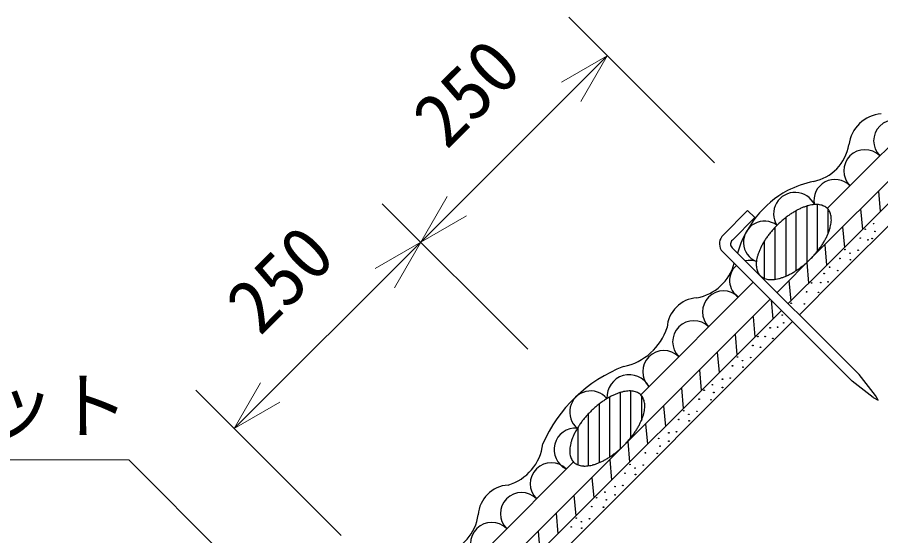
# Model space of a CAD drawing. Units: millimetres, scale not verified. Extents: x 200 to 8200, y 200 to 5838.
# Drawn here: x 1991 to 2809, y 3296 to 3787 of the extents above; entities that cross this region are included whole.
import ezdxf
from ezdxf.enums import TextEntityAlignment as Align

# ---------------------------------------------------------------- set-up
doc = ezdxf.new("R2010")
doc.units = ezdxf.units.MM
doc.header["$LTSCALE"] = 20
for name, color, linetype, lineweight in [('C-STR', 3, 'Continuous', 25), ('C-STR-DIM', 1, 'Continuous', 13), ('C-STR-HTXT', 1, 'Continuous', 13)]:
    doc.layers.add(name, color=color, linetype=linetype, lineweight=lineweight)
doc.styles.add('ＭＳ ゴシック', font='')
doc.styles.get('ＭＳ ゴシック').set_extended_font_data('MS Gothic')

msp = doc.modelspace()

# ---------------------------------------------------------------- linework, layer by layer
at = {"layer": 'C-STR', "color": 7}
for p, q in [((2794.75, 3641.69), (2871.98, 3718.92)), ((2747.02, 3562.14), (2873.75, 3688.87)), ((2757.63, 3551.53), (2884.36, 3678.26)), ((2768.24, 3540.93), (2894.97, 3667.65)), ((2758.73, 3605.9), (2794.64, 3641.8)), ((2807.25, 3622.37), (2808.96, 3602.86)), ((2660.02, 3580.65), (2683.31, 3603.95)), ((2690.11, 3597.16), (2683.31, 3603.95)), ((2790.28, 3605.4), (2791.99, 3585.89)), ((2690.11, 3597.16), (2668.86, 3575.9)), ((2773.31, 3588.43), (2775.02, 3568.92)), ((2668.57, 3568.55), (2788.81, 3448.38)), ((2756.34, 3571.46), (2758.05, 3551.95)), ((2658.16, 3566.22), (2782.45, 3442.01)), ((2711.12, 3526.23), (2747.02, 3562.14)), ((2721.73, 3515.63), (2757.63, 3551.53)), ((2739.37, 3554.49), (2741.08, 3534.98)), ((2581.95, 3429.12), (2688.62, 3535.79)), ((2722.4, 3537.51), (2724.11, 3518.01)), ((2732.33, 3505.02), (2768.24, 3540.93)), ((2357.56, 3172.68), (2704.65, 3519.77)), ((2705.58, 3518.84), (2707.14, 3501.04)), ((2368.17, 3162.07), (2715.26, 3509.16)), ((2688.5, 3503.1), (2690.16, 3484.07)), ((2378.78, 3151.47), (2725.87, 3498.56)), ((2671.49, 3486.6), (2673.19, 3467.1)), ((2654.52, 3469.63), (2656.22, 3450.13)), ((2637.55, 3452.66), (2639.25, 3433.16)), ((2804.37, 3428.58), (2788.81, 3448.38)), ((2802.25, 3426.46), (2782.45, 3442.01)), ((2620.58, 3435.69), (2622.28, 3416.18)), ((2806.85, 3423.99), (2804.37, 3428.58)), ((2802.25, 3426.46), (2806.85, 3423.99)), ((2603.61, 3418.72), (2605.31, 3399.21)), ((2586.63, 3401.75), (2588.34, 3382.24)), ((2569.66, 3384.78), (2571.37, 3365.27)), ((2441.39, 3288.56), (2518.32, 3365.48)), ((2552.69, 3367.81), (2554.4, 3348.3)), ((2535.72, 3350.84), (2537.43, 3331.33)), ((2518.75, 3333.87), (2520.46, 3314.36)), ((2501.78, 3316.9), (2503.49, 3297.39)), ((2484.81, 3299.93), (2486.52, 3280.42))]:
    msp.add_line(p, q, dxfattribs=at)
at = {"layer": 'C-STR'}
for p, q in [((2749.38, 3565.23), (2749.38, 3609.52)), ((2729.38, 3546.97), (2729.38, 3603.77)), ((2739.38, 3608.06), (2739.38, 3554.93)), ((2759.38, 3605.22), (2759.38, 3581.53)), ((2719.38, 3597.17), (2719.38, 3541.58)), ((2709.38, 3538.66), (2709.38, 3587.89)), ((2699.38, 3539.54), (2699.38, 3575.28)), ((2562.6, 3431.29), (2562.6, 3378.16)), ((2572.6, 3388.45), (2572.6, 3432.74)), ((2582.6, 3428.44), (2582.6, 3404.75)), ((2542.6, 3420.39), (2542.6, 3364.8)), ((2552.6, 3370.2), (2552.6, 3426.99)), ((2532.6, 3361.89), (2532.6, 3411.11)), ((2522.6, 3362.76), (2522.6, 3398.5))]:
    msp.add_line(p, q, dxfattribs=at)
at = {"layer": 'C-STR', "color": 7}
for centre in [(2794.79, 3586.13), (2802.64, 3591.41), (2803.94, 3584.1), (2790.06, 3577.73), (2797.28, 3576.05), (2801.31, 3577.2), (2775.46, 3566.8), (2780.28, 3563.34), (2787.99, 3566.2), (2770.74, 3558.4), (2780.62, 3557.22), (2755.8, 3544.1), (2760.96, 3550.19), (2768.67, 3546.87), (2743.88, 3535.22), (2752.58, 3535.48), (2759.47, 3536.29), (2739.15, 3526.82), (2750.4, 3526.29), (2724.55, 3515.89), (2737.08, 3515.29), (2716.1, 3504.72), (2717.41, 3497.42), (2704.63, 3492.68), (2711.65, 3493.24), (2692.96, 3484.31), (2699.9, 3484.28), (2707.11, 3482.6), (2688.24, 3475.91), (2695.45, 3474.22), (2673.64, 3464.98), (2678.46, 3461.52), (2686.17, 3464.37), (2668.92, 3456.58), (2678.8, 3455.39), (2666.84, 3445.05), (2649.9, 3438.67), (2659.47, 3443.95), (2659.48, 3436.07), (2642.05, 3433.4), (2651.21, 3431.37), (2637.33, 3424.99), (2648.58, 3424.46), (2622.73, 3414.07), (2635.26, 3413.46), (2618, 3405.67), (2627.55, 3410.61), (2627.89, 3404.48), (2598.99, 3387.76), (2608.56, 3393.04), (2615.93, 3394.14), (2600.3, 3380.45), (2608.56, 3385.16), (2586.42, 3374.08), (2597.67, 3373.55), (2571.82, 3363.16), (2584.35, 3362.55), (2567.09, 3354.76), (2576.64, 3359.69), (2576.98, 3353.57), (2557.65, 3342.13), (2565.02, 3343.22), (2540.23, 3331.57), (2548.08, 3336.85), (2557.65, 3334.24), (2535.51, 3323.17), (2546.76, 3322.64), (2549.39, 3329.54), (2520.9, 3312.25), (2525.73, 3308.78), (2533.43, 3311.64), (2516.18, 3303.85), (2526.07, 3302.66)]:
    msp.add_circle(centre, 0.3, dxfattribs=at)
at = {"layer": 'C-STR', "color": 1}
for centre, radius, start, end in [((2812.94, 3661.74), 34.07, 95.21229, 172.71184), ((2737.35, 3673.03), 42.37, 281.30464, 350.53477), ((2776.39, 3504.14), 131, 103.5714, 115.00261), ((2768.6, 3536.57), 98.53, 118.86922, 164.12159), ((2627.3, 3565.22), 44.74, 280.13642, 345.24532), ((2637.24, 3490.83), 30.42, 93.88791, 176.11209), ((2554.82, 3509.53), 54.67, 281.54909, 342.28142), ((2615.71, 3327.25), 138.07, 111.20863, 156.39892), ((2443.25, 3387.96), 46.26, 286.32631, 353.25608), ((2458.31, 3313.22), 30.42, 93.88791, 176.11209), ((2385.91, 3320.56), 42.39, 283.57856, 352.84904)]:
    msp.add_arc(centre, radius, start, end, dxfattribs=at)
at = {"layer": 'C-STR', "color": 7}
for centre, radius, start, end in [((2822.68, 3669.85), 20, 45, 225), ((2794.4, 3641.57), 20, 45, 225), ((2766.12, 3613.28), 20, 45, 191.06348), ((2728.26, 3600.76), 20.33, 25.38159, 212.41881), ((2699.28, 3573.82), 19.96, 53.91928, 247.38976), ((2668.7, 3572.2), 12.12, 135.76262, 209.53793), ((2672.1, 3572.09), 5, 130.3409, 225.01704), ((2685.17, 3537.56), 18.96, 131.44645, 236.21914), ((2685.17, 3537.56), 18.96, 70.11725, 101.96215), ((2660.49, 3507.65), 20, 45, 225), ((2632.2, 3479.37), 20, 45, 225), ((2603.92, 3451.09), 20, 45, 225), ((2571.1, 3426.96), 21.18, 28.13475, 183.54845), ((2534.63, 3412.81), 20, 39.93312, 230.18666), ((2520.16, 3377.21), 20.33, 85.38159, 244.61841), ((2497.3, 3344.7), 20, 45, 225), ((2469.02, 3316.42), 20, 45, 225), ((2440.73, 3288.13), 20, 45, 225)]:
    msp.add_arc(centre, radius, start, end, dxfattribs=at)
at = {"layer": 'C-STR'}
for centre, radius, start, end in [((2751.13, 3569.35), 40.46, 104.24083, 108.52062), ((2749.58, 3575.61), 34.01, 99.50753, 104.31492), ((2748.67, 3581.32), 28.22, 94.15104, 99.59628), ((2748.35, 3586.3), 23.24, 88.05461, 94.25439), ((2748.53, 3590.41), 19.12, 81.10924, 88.1693), ((2749.06, 3593.59), 15.9, 73.24439, 81.22647), ((2749.76, 3595.83), 13.55, 64.47579, 73.34819), ((2765.71, 3538.09), 75.07, 121.88551, 124.71265), ((2762.38, 3543.49), 68.73, 118.91052, 121.91062), ((2759.07, 3549.56), 61.81, 115.72066, 118.94233), ((2755.98, 3556.07), 54.6, 112.25955, 115.76048), ((2753.29, 3562.75), 47.4, 108.45979, 112.30897), ((2750.43, 3597.19), 12.04, 54.95796, 64.54493), ((2750.84, 3597.77), 11.33, 45.00711, 54.97393), ((2750.79, 3597.73), 11.39, 35.05423, 44.96474), ((2750.09, 3597.26), 12.24, 25.53163, 34.96548), ((2748.59, 3596.58), 13.88, 16.75802, 25.418), ((2746.19, 3595.89), 16.37, 8.8896, 16.63954), ((2774.56, 3526.44), 89.71, 132.49657, 135.00223), ((2773.45, 3527.66), 88.06, 129.96482, 132.50292), ((2771.47, 3530.05), 84.96, 127.37441, 129.97507), ((2768.82, 3533.55), 80.57, 124.69321, 127.38897), ((2733.48, 3595.72), 29.14, 350.48889, 355.76379), ((2742.85, 3595.41), 19.75, 1.94236, 8.7791), ((2738.59, 3595.3), 24.01, 355.84531, 1.84569), ((2771.42, 3529.14), 85.58, 140.03422, 142.6163), ((2773.61, 3527.29), 88.44, 137.50251, 140.02975), ((2774.64, 3526.35), 89.84, 134.99955, 137.50164), ((2714.7, 3600.64), 48.59, 337.73815, 341.49309), ((2721.33, 3598.38), 41.59, 341.53747, 345.70109), ((2727.67, 3596.73), 35.04, 345.75597, 350.42158), ((2763.73, 3534.74), 76.05, 145.3056, 148.09624), ((2768.1, 3531.69), 81.38, 142.62454, 145.29328), ((2695.6, 3609.88), 69.83, 328.11312, 331.06574), ((2701.58, 3606.55), 62.99, 331.08787, 334.24914), ((2708.03, 3603.4), 55.81, 334.27742, 337.70255), ((2746.02, 3544.52), 55.81, 154.27742, 157.70255), ((2752.48, 3541.38), 62.99, 151.08787, 154.24914), ((2758.45, 3538.05), 69.83, 148.11312, 151.06574), ((2685.96, 3616.23), 81.38, 322.62454, 325.29328), ((2690.33, 3613.19), 76.05, 325.3056, 328.09624), ((2726.39, 3551.19), 35.04, 165.75597, 170.42158), ((2732.72, 3549.54), 41.59, 161.53747, 165.70109), ((2739.35, 3547.29), 48.59, 157.73815, 161.49309), ((2679.41, 3621.58), 89.84, 314.99955, 317.50164), ((2680.44, 3620.63), 88.44, 317.50251, 320.02975), ((2682.63, 3618.79), 85.58, 320.03422, 322.6163), ((2715.46, 3552.62), 24.01, 175.84531, 181.84569), ((2711.2, 3552.52), 19.75, 181.94236, 188.7791), ((2720.57, 3552.21), 29.14, 170.48889, 175.76379), ((2682.59, 3617.88), 84.96, 307.37441, 309.97507), ((2680.61, 3620.26), 88.06, 309.96482, 312.50292), ((2679.5, 3621.49), 89.71, 312.49657, 315.00223), ((2707.86, 3552.03), 16.37, 188.8896, 196.63954), ((2705.47, 3551.35), 13.88, 196.75802, 205.418), ((2703.97, 3550.66), 12.24, 205.53163, 214.96548), ((2703.27, 3550.2), 11.39, 215.05423, 224.96474), ((2694.99, 3598.36), 61.81, 295.72066, 298.94233), ((2691.67, 3604.44), 68.73, 298.91052, 301.91062), ((2688.34, 3609.84), 75.07, 301.88551, 304.71265), ((2685.24, 3614.37), 80.57, 304.69321, 307.38897), ((2703.22, 3550.16), 11.33, 225.00711, 234.97393), ((2703.63, 3550.74), 12.04, 234.95796, 244.54493), ((2704.29, 3552.09), 13.55, 244.47579, 253.34819), ((2704.99, 3554.33), 15.9, 253.24439, 261.22647), ((2705.52, 3557.51), 19.12, 261.10924, 268.1693), ((2705.7, 3561.63), 23.24, 268.05461, 274.25439), ((2705.38, 3566.6), 28.22, 274.15104, 279.59628), ((2704.47, 3572.31), 34.01, 279.50753, 284.31492), ((2702.93, 3578.58), 40.46, 284.24083, 288.52062), ((2700.77, 3585.17), 47.4, 288.45979, 292.30897), ((2698.08, 3591.86), 54.6, 292.25955, 295.76048), ((2582.29, 3372.79), 61.81, 115.72066, 118.94233), ((2579.2, 3379.29), 54.6, 112.25955, 115.76048), ((2576.51, 3385.98), 47.4, 108.45979, 112.30897), ((2574.35, 3392.57), 40.46, 104.24083, 108.52062), ((2572.81, 3398.84), 34.01, 99.50753, 104.31492), ((2571.9, 3404.55), 28.22, 94.15104, 99.59628), ((2571.58, 3409.52), 23.24, 88.05461, 94.25439), ((2571.75, 3413.64), 19.12, 81.10924, 88.1693), ((2572.29, 3416.82), 15.9, 73.24439, 81.22647), ((2572.99, 3419.06), 13.55, 64.47579, 73.34819), ((2573.65, 3420.41), 12.04, 54.95796, 64.54493), ((2574.06, 3420.99), 11.33, 45.00711, 54.97393), ((2574.01, 3420.95), 11.39, 35.05423, 44.96474), ((2594.69, 3353.27), 84.96, 127.37441, 129.97507), ((2592.04, 3356.78), 80.57, 124.69321, 127.38897), ((2588.93, 3361.31), 75.07, 121.88551, 124.71265), ((2585.61, 3366.71), 68.73, 118.91052, 121.91062), ((2573.31, 3420.49), 12.24, 25.53163, 34.96548), ((2571.81, 3419.8), 13.88, 16.75802, 25.418), ((2569.42, 3419.12), 16.37, 8.8896, 16.63954), ((2566.08, 3418.63), 19.75, 1.94236, 8.7791), ((2597.87, 3349.57), 89.84, 134.99955, 137.50164), ((2597.78, 3349.66), 89.71, 132.49657, 135.00223), ((2596.67, 3350.89), 88.06, 129.96482, 132.50292), ((2550.89, 3419.96), 35.04, 345.75597, 350.42158), ((2556.71, 3418.94), 29.14, 350.48889, 355.76379), ((2561.81, 3418.53), 24.01, 355.84531, 1.84569), ((2591.32, 3354.92), 81.38, 142.62454, 145.29328), ((2594.64, 3352.36), 85.58, 140.03422, 142.6163), ((2596.83, 3350.52), 88.44, 137.50251, 140.02975), ((2531.25, 3426.63), 55.81, 334.27742, 337.70255), ((2537.93, 3423.86), 48.59, 337.73815, 341.49309), ((2544.56, 3421.61), 41.59, 341.53747, 345.70109), ((2581.68, 3361.27), 69.83, 148.11312, 151.06574), ((2586.95, 3357.96), 76.05, 145.3056, 148.09624), ((2513.55, 3436.41), 76.05, 325.3056, 328.09624), ((2518.82, 3433.1), 69.83, 328.11312, 331.06574), ((2524.8, 3429.77), 62.99, 331.08787, 334.24914), ((2562.58, 3370.51), 48.59, 157.73815, 161.49309), ((2569.25, 3367.75), 55.81, 154.27742, 157.70255), ((2575.7, 3364.6), 62.99, 151.08787, 154.24914), ((2505.86, 3442.01), 85.58, 320.03422, 322.6163), ((2509.18, 3439.46), 81.38, 322.62454, 325.29328), ((2543.79, 3375.43), 29.14, 170.48889, 175.76379), ((2549.61, 3374.42), 35.04, 165.75597, 170.42158), ((2555.95, 3372.77), 41.59, 161.53747, 165.70109), ((2502.72, 3444.71), 89.71, 312.49657, 315.00223), ((2502.64, 3444.8), 89.84, 314.99955, 317.50164), ((2503.67, 3443.86), 88.44, 317.50251, 320.02975), ((2538.69, 3375.84), 24.01, 175.84531, 181.84569), ((2534.42, 3375.74), 19.75, 181.94236, 188.7791), ((2531.09, 3375.26), 16.37, 188.8896, 196.63954), ((2511.57, 3433.06), 75.07, 301.88551, 304.71265), ((2508.46, 3437.6), 80.57, 304.69321, 307.38897), ((2505.81, 3441.1), 84.96, 307.37441, 309.97507), ((2503.83, 3443.49), 88.06, 309.96482, 312.50292), ((2528.69, 3374.57), 13.88, 196.75802, 205.418), ((2527.19, 3373.89), 12.24, 205.53163, 214.96548), ((2526.49, 3373.42), 11.39, 215.05423, 224.96474), ((2526.44, 3373.38), 11.33, 225.00711, 234.97393), ((2526.85, 3373.96), 12.04, 234.95796, 244.54493), ((2527.52, 3375.32), 13.55, 244.47579, 253.34819), ((2526.15, 3401.8), 40.46, 284.24083, 288.52062), ((2523.99, 3408.4), 47.4, 288.45979, 292.30897), ((2521.3, 3415.08), 54.6, 292.25955, 295.76048), ((2518.21, 3421.59), 61.81, 295.72066, 298.94233), ((2514.89, 3427.66), 68.73, 298.91052, 301.91062), ((2528.22, 3377.56), 15.9, 253.24439, 261.22647), ((2528.75, 3380.74), 19.12, 261.10924, 268.1693), ((2528.93, 3384.85), 23.24, 268.05461, 274.25439), ((2528.61, 3389.82), 28.22, 274.15104, 279.59628), ((2527.69, 3395.53), 34.01, 279.50753, 284.31492)]:
    msp.add_arc(centre, radius, start, end, dxfattribs=at)
at = {"layer": 'C-STR-DIM'}
for p, q in [((2651.76, 3649.23), (2513.87, 3787.12)), ((2550.31, 3750.68), (2373.53, 3573.9)), ((2550.31, 3750.68), (2507.01, 3725.68)), ((2550.31, 3750.68), (2525.31, 3707.38)), ((2373.53, 3573.9), (2398.53, 3617.21)), ((2474.98, 3472.45), (2337.1, 3610.34)), ((2373.53, 3573.9), (2416.83, 3598.9)), ((2373.53, 3573.9), (2196.76, 3397.13)), ((2373.53, 3573.9), (2330.23, 3548.9)), ((2373.53, 3573.9), (2348.53, 3530.6)), ((2196.76, 3397.13), (2221.76, 3440.43)), ((2298.21, 3295.68), (2160.32, 3433.56)), ((2196.76, 3397.13), (2240.06, 3422.13))]:
    msp.add_line(p, q, dxfattribs=at)
at = {"layer": 'C-STR-HTXT'}
for p, q in [((1607.03, 3367.59), (2097.03, 3367.59)), ((2097.03, 3367.59), (2299.26, 3164.7))]:
    msp.add_line(p, q, dxfattribs=at)

# ---------------------------------------------------------------- texts
at = {"layer": 'C-STR-DIM', "color": 7, "style": 'ＭＳ ゴシック'}
for p in [(2408.82, 3649.87), (2232.04, 3473.09)]:
    msp.add_text('250', height=51.32, rotation=45, dxfattribs=at).set_placement(p, align=Align.BOTTOM_LEFT)
at = {"layer": 'C-STR-HTXT', "color": 7, "style": 'ＭＳ ゴシック'}
msp.add_text('ヤシ繊維ネット', height=51.32, dxfattribs=at).set_placement((1607.03, 3377.59), align=Align.BOTTOM_LEFT)

doc.saveas('drawing.dxf')
